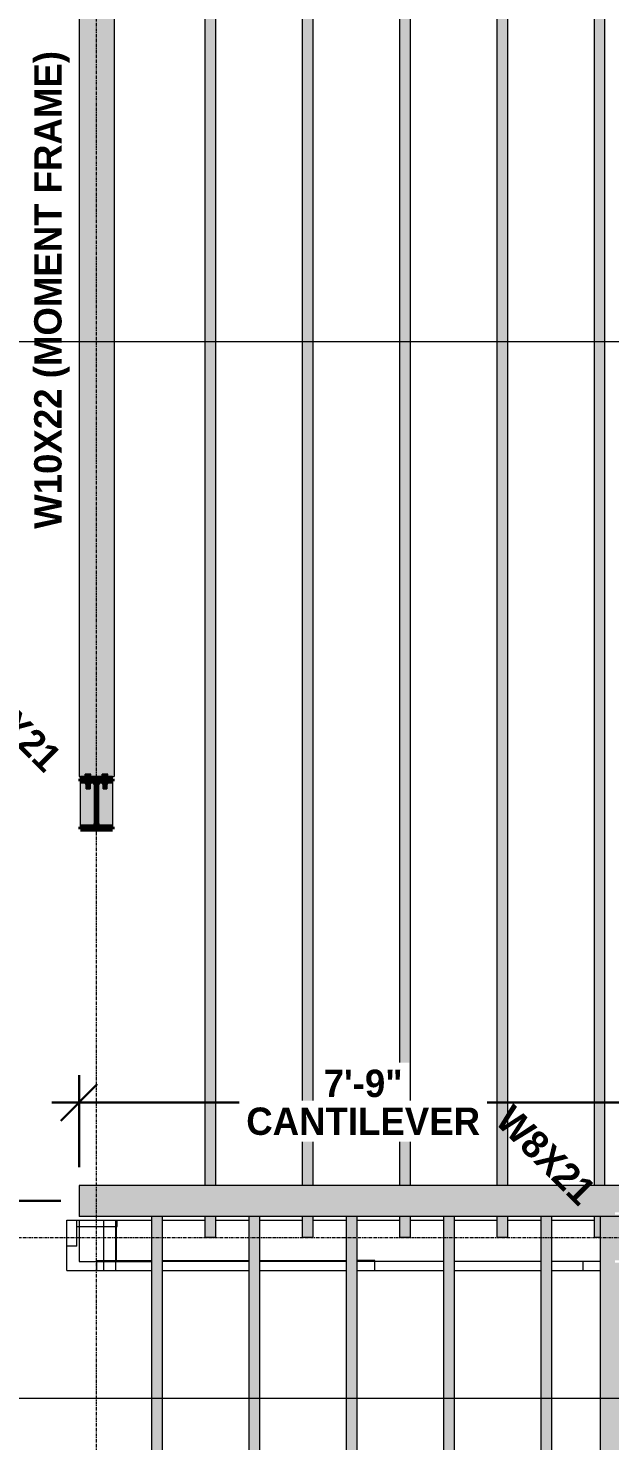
# Model space of a CAD drawing. Header units: inches. Extents: x -3226 to -1722, y 8184 to 8997.
# Drawn here: x -2723.7 to -2628.1, y 8593.1 to 8825.4 of the extents above; entities that cross this region are included whole.
import ezdxf

# ---------------------------------------------------------------- set-up
doc = ezdxf.new("R2010")
doc.units = ezdxf.units.IN
doc.header["$MEASUREMENT"] = 0
doc.linetypes.add('Grid Line 1_2_', pattern=[0.8749999999999999, 0.4999999999999999, -0.125, 0.125, -0.125])
for name, color, linetype, lineweight in [('A-ANNO-DIMS-1', 211, 'Continuous', 30), ('A-GENM', 5, 'Continuous', 9), ('G-ANNO-SYMB', 111, 'Continuous', 9), ('I-WALL', 2, 'Continuous', 18), ('S-BEAM', 12, 'Continuous', 9), ('S-BEAM-1', 63, 'Continuous', 9), ('S-BEAM-2', 143, 'Continuous', 9), ('S-BEAM-IDEN', 2, 'Continuous', 9), ('S-COLS', 52, 'Continuous', 9), ('S-COLS-1', 7, 'Continuous', 9), ('S-COLS-2', 52, 'Continuous', 60), ('S-COLS-IDEN', 171, 'Continuous', 9), ('S-FSTN', 2, 'Continuous', 9), ('S-GRID-1', 1, 'Grid Line 1_2_', 9)]:
    doc.layers.add(name, color=color, linetype=linetype, lineweight=lineweight)
doc.styles.add('Century Gothic_B', font='GOTHICB.TTF', dxfattribs={"height": 4.499999999999996})
doc.dimstyles.new('OD__1_16__Tol__', dxfattribs={"dimscale": 12, "dimtxt": 4.698757213728865, "dimasz": 0.5, "dimexe": 0.375, "dimexo": 0.2500000000000001, "dimgap": 0.06250000000000001, "dimtad": 1, "dimdec": 4, "dimrnd": 0.0625, "dimzin": 3, "dimdsep": 46, "dimlunit": 4, "dimtxsty": 'Century Gothic_B', "dimblk1": 'OBLIQUE', "dimblk2": 'OBLIQUE', "dimsah": 1, "dimcen": 0.09, "dimdle": 0.375, "dimazin": 0, "dimtfac": 1, "dimtdec": 4, "dimtix": 1, "dimtmove": 0, "dimatfit": 3, "dimfxl": 1, "dimtvp": 1, "dimtfill": 1, "dimfrac": 2, "dimtolj": 1, "dimtzin": 0, "dimlwd": 30, "dimlwe": 30, "dimarcsym": 2})
doc.dimstyles.new('OD__1__Tol__', dxfattribs={"dimscale": 12, "dimtxt": 4.698757213728865, "dimasz": 0.5, "dimexe": 0.375, "dimexo": 0.2500000000000001, "dimgap": 0.06250000000000001, "dimtad": 1, "dimdec": 0, "dimzin": 3, "dimdsep": 46, "dimlunit": 4, "dimtxsty": 'Century Gothic_B', "dimblk1": 'OBLIQUE', "dimblk2": 'OBLIQUE', "dimsah": 1, "dimcen": 0.09, "dimdle": 0.375, "dimazin": 0, "dimtfac": 1, "dimtdec": 4, "dimtix": 1, "dimtmove": 0, "dimatfit": 3, "dimfxl": 1, "dimtvp": 1, "dimtfill": 1, "dimfrac": 2, "dimtolj": 1, "dimtzin": 0, "dimlwd": 30, "dimlwe": 30, "dimarcsym": 2})

# ---------------------------------------------------------------- blocks, each defined once
blk = doc.blocks.new('Dimension Lumber - GLULAM - 5_125 in_ x 15 in_-2273012-FRAMING - 2ND FLOOR')
at = {"layer": 'S-BEAM-1'}
blk.add_hatch(color=256, dxfattribs=at).paths.add_polyline_path([(143.5625000000022, 2.562499999999033), (53.00895183964993, 2.562499999998095), (53.07662427907717, 2.399124278933726), (53.41250000014087, 2.259999999997262), (55.4475000001409, 2.259999999997262), (55.4475000001409, 1.859999999997285), (50.17750000014092, 1.859999999997285), (50.17750000014092, 2.259999999997262), (52.21250000014103, 2.259999999997262), (52.56014547301802, 2.427538973387555), (52.61604816063188, 2.562499999998095), (-143.5624999999961, 2.562499999995964), (-143.5624999999961, -2.562500000007219), (143.5625000000023, -2.562500000004149)], flags=0)
at = {"layer": 'S-BEAM'}
for p, q in [((53.00895183964774, 2.562499999999959), (143.562499999999, 2.562499999999959)), ((143.562499999999, -2.562500000000172), (143.562499999999, 2.562499999999959)), ((-143.562499999999, -2.562500000000172), (143.562499999999, -2.562500000000172))]:
    blk.add_line(p, q, dxfattribs=at)
blk = doc.blocks.new('W-Wide Flange-Column - W8X21-2324139-FRAMING - 2ND FLOOR')
at = {"layer": 'S-COLS-1'}
h = blk.add_hatch(dxfattribs=at)
h.set_pattern_fill('FP_16', color=256, style=0, pattern_type=2)
h.set_pattern_definition([(45, (2712.462, -4243.132000000001), (-4.751757569573599, 4.751757569573599), []), (45, (2712.462, -4235.932), (-4.751757569573599, 4.751757569573599), [])])
h.paths.add_polyline_path([(-2.635000000002889, -4.139999999995296), (2.634999999997091, -4.139999999995296), (2.634765624998237, -3.739999999995319), (0.5999999999970668, -3.739999999995319), (0.2641242789333659, -3.60087572105894), (0.1249999999970726, -3.264999999995325), (0.1249999999970726, 3.265000000004619), (0.2641242789334512, 3.60087572106832), (0.5999999999973226, 3.740000000004698), (2.634999999997091, 3.741562500005187), (2.634765624998237, 4.140000000003908), (-2.635000000002889, 4.140000000004675), (-2.634765625001819, 3.740000000004698), (-0.6000000000032059, 3.740000000004698), (-0.2641242789393345, 3.60087572106832), (-0.1250000000028706, 3.265000000004619), (-0.1250000000028706, -3.264999999995325), (-0.2641242789393345, -3.60087572105894), (-0.6000000000031206, -3.739999999995319), (-2.635000000002889, -3.742812499994869)], flags=0)
at = {"layer": 'S-COLS-2'}
for p, q in [((-2.635000000000006, 4.139999999999997), (-2.635000000000006, 3.739999999999997)), ((2.634999999999994, 4.139999999999997), (-2.635000000000006, 4.139999999999997)), ((-2.635000000000006, 3.739999999999997), (-0.6000000000000051, 3.739999999999997)), ((-0.125000000000006, 3.264999999999991), (-0.1250000000000059, -3.265000000000001)), ((0.124999999999994, -3.264999999999997), (0.1249999999999939, 3.264999999999999)), ((0.5999999999999946, 3.739999999999997), (2.634999999999994, 3.739999999999997)), ((2.634999999999994, 3.739999999999997), (2.634999999999994, 4.139999999999997)), ((-2.635000000000006, -3.740000000000001), (-2.635000000000006, -4.140000000000001)), ((-0.600000000000012, -3.740000000000001), (-2.635000000000005, -3.740000000000001)), ((-2.635000000000006, -4.140000000000001), (2.634999999999994, -4.140000000000001)), ((2.634999999999994, -3.740000000000001), (0.5999999999999948, -3.740000000000001)), ((2.634999999999994, -4.140000000000001), (2.634999999999994, -3.740000000000001))]:
    blk.add_line(p, q, dxfattribs=at)
for centre, radius, start, end in [((-0.600000000000006, 3.264999999999997), 0.4750000000000006, 359.9999999999991, 89.99999999999997), ((0.5999999999999939, 3.264999999999997), 0.4749999999999995, 90.00000000000024, 180.0000000000002), ((-0.600000000000006, -3.265000000000001), 0.4749999999999995, 269.9999999999993, 359.9999999999996), ((0.5999999999999939, -3.265000000000001), 0.4750000000000003, 179.9999999999999, 269.9999999999998)]:
    blk.add_arc(centre, radius, start, end, dxfattribs=at)
blk = doc.blocks.new('W-Wide Flange - W10X22 _MOMENT FRAME_-2307720-FRAMING - 2ND FLOOR')
at = {"layer": 'S-BEAM-1'}
blk.add_hatch(color=256, dxfattribs=at).paths.add_polyline_path([(82.36000000001009, -2.875000000001819), (82.36000000001009, -1.853515625001932), (81.93812500000514, -1.853515625001932), (81.93812500000514, -0.916015625001421), (82.36000000001009, -0.916015625001421), (82.36000000001009, 0.9160156249980956), (81.93812500000514, 0.9160156249980956), (81.93812500000514, 1.853515624998607), (82.36000000001009, 1.853515624998607), (82.36000000001009, 2.874999999998493), (-82.36000000001764, 2.874999999998152), (-82.36000000001764, 1.853515624997669), (-81.93812500001401, 1.853515624997669), (-81.93812500001401, 0.9160156249971577), (-82.36000000001764, 0.9160156249971577), (-82.36000000001764, -0.9160156250023589), (-81.93812500001401, -0.9160156250023589), (-81.93812500001401, -1.85351562500287), (-82.36000000001764, -1.85351562500287), (-82.36000000001764, -2.87500000000216), (82.13241085401991, -2.875000000001819)], flags=0)
at = {"layer": 'S-BEAM'}
for p, q in [((-82.36000000001376, 2.87499999999995), (-82.36000000001376, 2.634765624999529)), ((-82.36000000001376, 2.87499999999995), (82.36000000001376, 2.87499999999995)), ((82.36000000001376, 2.634765625000489), (82.36000000001376, 2.87499999999995)), ((-82.36000000001376, -2.634765625000439), (-82.36000000001376, -2.875000000000059)), ((-82.36000000001376, -2.875000000000059), (82.36000000001376, -2.875000000000059)), ((82.36000000001376, -2.875000000000059), (82.36000000001376, -2.634765624999478))]:
    blk.add_line(p, q, dxfattribs=at)
blk = doc.blocks.new('Plywood Web Joist - 11 7_8_ TJI110 _ 16_ O_C_-1950765-FRAMING - 2ND FLOOR')
at = {"layer": 'S-BEAM-2'}
blk.add_hatch(color=256, dxfattribs=at).paths.add_polyline_path([(99.43750008387438, 0.8749999999982662), (-99.43750008388487, 0.8749999999979251), (-99.43750008388487, -0.8750000000023589), (99.43750008387438, -0.8750000000020178)], flags=0)
at = {"layer": 'S-BEAM'}
for p, q in [((-99.43750008388086, 0.8749999999999303), (99.43750008388069, 0.8749999999999303)), ((-99.43750008388086, -0.8750000000000687), (99.43750008388069, -0.8750000000000687))]:
    blk.add_line(p, q, dxfattribs=at)
blk = doc.blocks.new('Dimension Lumber - GLULAM - 5_125 in_ x 15 in_-2000026-FRAMING - 2ND FLOOR')
at = {"layer": 'S-BEAM-1'}
h = blk.add_hatch(color=256, dxfattribs=at)
h.paths.add_polyline_path([(117.0000000000095, 2.562499999997498), (97.8425001677404, 2.562499999997669), (97.8425001677404, -0.1974999999366389), (97.44250016774042, -0.1974999999366389), (97.44250016774042, 1.837500000063301), (97.30337588880404, 2.173375721127001), (96.96750016774051, 2.31250000006338), (90.43750016774031, 2.312500000063465), (90.10162444667678, 2.173375721127087), (89.9625001677404, 1.837500000063386), (89.9625001677404, -0.1974999999365536), (89.56250016774605, -0.1974999999365536), (89.56250016774588, -2.562500000004575), (117.0000000000094, -2.562500000004831)], flags=0)
h.paths.add_polyline_path([(84.4375001677415, 1.007225218804251), (84.4375001677415, 2.562499999997754), (-106.8600000000187, 2.562499999999545), (-106.8600000000187, -0.1974999999350188), (-107.2600000000186, -0.1974999999350188), (-107.2600000000186, 1.837500000064921), (-107.399124278955, 2.173375721128536), (-107.7350000000186, 2.312500000064915), (-114.2650000000186, 2.312500000065), (-114.4375000000178, 2.241048160556118), (-114.4375000000178, -2.5625000000027), (84.43750016774133, -2.562500000004575)], flags=0)
at = {"layer": 'S-BEAM'}
for p, q in [((77.56250016774561, 2.562500000000172), (-106.8600000000135, 2.562500000000172)), ((117.0000000000143, 2.562500000000172), (97.84250016774534, 2.562500000000172)), ((117.0000000000143, -2.562499999999959), (117.0000000000143, 2.562500000000172)), ((84.43750016774743, -2.562499999999959), (-114.4375000000161, -2.562499999999959)), ((117.0000000000143, -2.562499999999959), (89.56250016774766, -2.562499999999959))]:
    blk.add_line(p, q, dxfattribs=at)
blk = doc.blocks.new('Plywood Web Joist - 11 7_8_ TJI360 _ 16_ O_C_-V40-FRAMING - 2ND FLOOR')
at = {"layer": 'S-BEAM-2'}
h = blk.add_hatch(color=256, dxfattribs=at)
h.paths.add_polyline_path([(124.7187499999959, 0.1874999997885425), (121.3437499999968, 0.1874999997885425), (121.3437499999968, -0.8750000000021884), (124.7187499999959, -0.8750000000021884)], flags=0)
h.paths.add_polyline_path([(116.2187499999936, 0.8749999999982662), (-118.4687500000037, 0.8749999999978398), (-118.4687500000037, -0.8750000000026147), (116.2187499999936, -0.8750000000021884)], flags=0)
at = {"layer": 'S-BEAM'}
for p, q in [((-118.4687499999991, 0.8749999999999303), (116.2187499999988, 0.8749999999999303)), ((124.7187500000002, -0.8750000000000687), (124.7187500000002, 0.1874999997906588)), ((-118.4687499999991, -0.8750000000000687), (116.2187499999988, -0.8750000000000687)), ((121.3437499999989, -0.8750000000000687), (124.7187500000002, -0.8750000000000687))]:
    blk.add_line(p, q, dxfattribs=at)
blk = doc.blocks.new('Plywood Web Joist - 11 7_8_ TJI360 _ 16_ O_C_-V38-FRAMING - 2ND FLOOR')
at = {"layer": 'S-BEAM-2'}
h = blk.add_hatch(color=256, dxfattribs=at)
h.paths.add_polyline_path([(124.7187499999969, -0.8750000000021031), (124.7187499999969, 0.874999999998522), (121.3437499999965, 0.874999999998522), (121.3437499999965, -0.8750000000021031)], flags=0)
h.paths.add_polyline_path([(116.2187499999934, 0.874999999998522), (-118.4687500000027, 0.8749999999981809), (-118.4687500000027, -0.8750000000024442), (116.2187499999934, -0.8750000000021031)], flags=0)
at = {"layer": 'S-BEAM'}
for p, q in [((-118.46875, 0.8749999999999303), (116.2187499999995, 0.8749999999999303)), ((121.3437499999996, 0.8749999999999303), (124.7187500000002, 0.8749999999999303)), ((124.7187500000002, -0.8750000000000687), (124.7187500000002, 0.8749999999999302)), ((-118.46875, -0.8750000000000687), (116.2187499999995, -0.8750000000000687)), ((121.3437499999996, -0.8750000000000687), (124.7187500000002, -0.8750000000000687))]:
    blk.add_line(p, q, dxfattribs=at)
blk = doc.blocks.new('Plywood Web Joist - 11 7_8_ TJI360 _ 16_ O_C_-V41-FRAMING - 2ND FLOOR')
at = {"layer": 'S-BEAM-2'}
h = blk.add_hatch(color=256, dxfattribs=at)
h.paths.add_polyline_path([(124.7187499999959, -0.8750000000023589), (124.7187499999959, 0.8749999999980956), (121.3437499999969, 0.8749999999980956), (121.3437499999969, -0.8750000000023589), (121.9687499999968, -0.8750000000023589)], flags=0)
h.paths.add_polyline_path([(116.2187499999937, 0.8749999999980956), (-118.4687500000037, 0.8749999999976693), (-118.4687500000037, -0.8750000000027852), (116.2187499999937, -0.8750000000023589)], flags=0)
at = {"layer": 'S-BEAM'}
for p, q in [((-118.4687499999991, 0.8749999999999303), (116.2187499999985, 0.8749999999999303)), ((121.3437499999986, 0.8749999999999303), (124.7187500000002, 0.8749999999999303)), ((124.7187500000002, -0.8750000000000687), (124.7187500000002, 0.8749999999999302)), ((-118.4687499999991, -0.8750000000000687), (116.2187499999985, -0.8750000000000687)), ((121.3437499999986, -0.8750000000000687), (124.7187500000002, -0.8750000000000687))]:
    blk.add_line(p, q, dxfattribs=at)
blk = doc.blocks.new('Plywood Web Joist - 11 7_8_ TJI360 _ 16_ O_C_-V39-FRAMING - 2ND FLOOR')
at = {"layer": 'S-BEAM-2'}
h = blk.add_hatch(color=256, dxfattribs=at)
h.paths.add_polyline_path([(124.7187499999971, -0.8750000000022736), (124.7187499999971, 0.8749999999981809), (121.3437499999967, 0.8749999999981809), (121.3437499999967, -0.8750000000022736), (121.9687499999967, -0.8750000000022736)], flags=0)
h.paths.add_polyline_path([(116.2187499999935, 0.8749999999981809), (-118.4687500000038, 0.8749999999977546), (-118.4687500000038, -0.8750000000027), (116.2187499999935, -0.8750000000022736)], flags=0)
at = {"layer": 'S-BEAM'}
for p, q in [((-118.4687500000004, 0.8749999999999303), (116.2187499999981, 0.8749999999999303)), ((121.3437499999983, 0.8749999999999303), (124.7187500000002, 0.8749999999999303)), ((124.7187500000002, -0.8750000000000687), (124.7187500000002, 0.8749999999999302)), ((-118.4687500000004, -0.8750000000000687), (116.2187499999981, -0.8750000000000687)), ((121.3437499999983, -0.8750000000000687), (124.7187500000002, -0.8750000000000687))]:
    blk.add_line(p, q, dxfattribs=at)
blk = doc.blocks.new('051200 - Structural Steel Framing - Moment Frame - Bolted - 1-2290656-FRAMING - 2ND FLOOR')
at = {"layer": 'A-GENM'}
for points in [[(-2713.846449472666, 8702.334381505367), (-2713.846449472666, 8702.756256505372), (-2714.315199472667, 8702.756256505372), (-2714.315199472667, 8702.334381505367)], [(-2713.846449472666, 8702.334381505367), (-2713.377699472666, 8702.334381505367), (-2713.377699472666, 8702.756256505372), (-2713.846449472666, 8702.756256505372), (-2713.846449472666, 8702.561970651357)], [(-2711.076918222666, 8702.334381505367), (-2711.076918222666, 8702.756256505372), (-2711.545668222666, 8702.756256505372), (-2711.545668222666, 8702.334381505367)], [(-2710.608168222666, 8702.334381505367), (-2710.608168222666, 8702.756256505372), (-2711.076918222666, 8702.756256505372), (-2711.076918222666, 8702.334381505367)], [(-2713.846449472666, 8701.139069005361), (-2713.846449472666, 8701.559381505367), (-2714.315199472667, 8701.559381505367), (-2714.315199472667, 8701.139069005361)], [(-2713.533949472666, 8700.334381505367), (-2713.544597651951, 8701.139069005361), (-2714.158949472666, 8701.139069005361), (-2714.148301293381, 8700.334381505367), (-2713.544597651951, 8700.334381505367)], [(-2713.377699472666, 8701.139069005361), (-2713.377699472666, 8701.559381505367), (-2713.846449472666, 8701.559381505367), (-2713.846449472666, 8701.139069005361)], [(-2711.076918222666, 8701.139069005361), (-2711.076918222666, 8701.559381505367), (-2711.545668222666, 8701.559381505367), (-2711.545668222666, 8701.139069005361)], [(-2710.764418222666, 8700.334381505367), (-2710.77506640195, 8701.139069005361), (-2711.389418222666, 8701.139069005361), (-2711.378770043381, 8700.334381505367), (-2710.77506640195, 8700.334381505367)], [(-2710.608168222666, 8701.139069005361), (-2710.608168222666, 8701.559381505367), (-2711.076918222666, 8701.559381505367), (-2711.076918222666, 8701.139069005361)]]:
    blk.add_hatch(color=256, dxfattribs=at).paths.add_polyline_path(points, flags=0)
at = {"layer": 'S-FSTN'}
blk.add_hatch(color=256, dxfattribs=at).paths.add_polyline_path([(-2710.101681478224, 8701.959381505367), (-2709.826918222666, 8701.959381505367), (-2709.826918222666, 8702.334381505367), (-2715.096449472666, 8702.334381505367), (-2715.096449472666, 8701.959381505367), (-2711.764183847667, 8701.959381505367)], flags=0)
h = blk.add_hatch(color=256, dxfattribs=at)
h.paths.add_polyline_path([(-2709.826918222666, 8694.079381505366), (-2709.826918222666, 8701.559381505367), (-2710.608168222666, 8701.559381505367), (-2710.608168222666, 8701.139069005361), (-2710.764418222666, 8701.139069005361), (-2710.77506640195, 8700.334381505367), (-2711.389418222666, 8700.334381505367), (-2711.389418222666, 8701.139069005361), (-2711.545668222666, 8701.139069005361), (-2711.545668222666, 8701.559381505367), (-2711.861683847667, 8701.559381505367), (-2712.209329320544, 8701.391842531977), (-2712.336683847667, 8701.084381505367), (-2712.336683847667, 8694.554381505366), (-2712.19755956873, 8694.218505784303), (-2711.861683847667, 8694.079381505366)], flags=0)
h.paths.add_polyline_path([(-2713.061683847667, 8694.079381505366), (-2712.725808126603, 8694.218505784303), (-2712.586683847667, 8694.554381505366), (-2712.586683847667, 8701.084381505367), (-2712.725808126603, 8701.42025722643), (-2713.061683847667, 8701.559381505367), (-2713.377699472666, 8701.559381505367), (-2713.377699472666, 8701.139069005361), (-2713.533949472666, 8701.139069005361), (-2713.544597651951, 8700.334381505367), (-2714.158949472666, 8700.334381505367), (-2714.158949472666, 8701.139069005361), (-2714.315199472667, 8701.139069005361), (-2714.315199472667, 8701.559381505367), (-2715.096449472666, 8701.559381505367), (-2715.096449472666, 8694.079381505366)], flags=0)
at = {"layer": 'A-GENM'}
for p, q in [((-2713.846449472663, 8702.756256505367), (-2714.315199472664, 8702.756256505367)), ((-2714.315199472664, 8702.334381505367), (-2714.315199472664, 8702.756256505367)), ((-2713.377699472664, 8702.756256505367), (-2713.846449472663, 8702.756256505367)), ((-2713.846449472663, 8702.334381505367), (-2713.846449472663, 8702.756256505367)), ((-2713.377699472664, 8702.334381505367), (-2713.377699472664, 8702.756256505367)), ((-2711.076918222663, 8702.756256505367), (-2711.545668222664, 8702.756256505367)), ((-2711.545668222664, 8702.334381505367), (-2711.545668222664, 8702.756256505367)), ((-2710.608168222664, 8702.756256505367), (-2711.076918222663, 8702.756256505367)), ((-2711.076918222663, 8702.334381505367), (-2711.076918222663, 8702.756256505367)), ((-2710.608168222664, 8702.334381505367), (-2710.608168222664, 8702.756256505367)), ((-2714.315199472664, 8701.559381505362), (-2714.315199472664, 8701.139069005358)), ((-2714.315199472664, 8701.139069005358), (-2713.846449472663, 8701.139069005358)), ((-2714.158949472666, 8700.334381505367), (-2714.158949472666, 8701.139069005361)), ((-2714.158949472663, 8700.334381505363), (-2713.533949472663, 8700.334381505363)), ((-2713.846449472663, 8701.559381505362), (-2713.846449472663, 8701.139069005358)), ((-2713.846449472663, 8701.139069005358), (-2713.377699472664, 8701.139069005358)), ((-2713.533949472666, 8701.139069005361), (-2713.533949472666, 8700.334381505367)), ((-2713.377699472664, 8701.139069005358), (-2713.377699472664, 8701.559381505362)), ((-2711.545668222664, 8701.559381505362), (-2711.545668222664, 8701.139069005358)), ((-2711.545668222664, 8701.139069005358), (-2711.076918222663, 8701.139069005358)), ((-2711.389418222666, 8700.334381505367), (-2711.389418222666, 8701.139069005361)), ((-2711.389418222663, 8700.334381505363), (-2710.764418222663, 8700.334381505363)), ((-2711.076918222663, 8701.559381505362), (-2711.076918222663, 8701.139069005358)), ((-2711.076918222663, 8701.139069005358), (-2710.608168222664, 8701.139069005358)), ((-2710.764418222666, 8701.139069005361), (-2710.764418222666, 8700.334381505367)), ((-2710.608168222664, 8701.139069005358), (-2710.608168222664, 8701.559381505362))]:
    blk.add_line(p, q, dxfattribs=at)
at = {"layer": 'S-FSTN'}
for p, q in [((-2709.826918222663, 8702.334381505361), (-2715.096449472663, 8702.334381505361)), ((-2715.096449472663, 8701.959381505361), (-2715.096449472663, 8702.334381505361)), ((-2709.826918222663, 8701.959381505361), (-2709.826918222663, 8702.334381505361)), ((-2715.096449472663, 8694.07938150536), (-2715.096449472663, 8701.559381505362)), ((-2709.826918222663, 8701.559381505362), (-2709.826918222663, 8694.07938150536))]:
    blk.add_line(p, q, dxfattribs=at)
blk = doc.blocks.new('_Oblique')
at = {"color": 0, "linetype": 'ByBlock', "lineweight": -2}
blk.add_line((-0.5, -0.5), (0.5, 0.5), dxfattribs=at)
blk = doc.blocks.new('DIMBLOCK7-FRAMING - 2ND FLOOR')
at = {"layer": 'A-ANNO-DIMS-1', "color": 0, "lineweight": 30, "transparency": 16777216}
for p, q in [((-2715.336683847664, 8638.131881505393), (-2715.336683847664, 8653.256523568987)), ((-2621.89918384787, 8647.513882881867), (-2621.89918384787, 8653.256523568987)), ((-2617.39918384787, 8648.756523568987), (-2719.836683847664, 8648.756523568987))]:
    blk.add_line(p, q, dxfattribs=at)
at = {"layer": 'Defpoints', "color": 0, "transparency": 16777216}
for p in [(-2715.336683847664, 8648.756523568987), (-2621.89918384787, 8644.513882881867), (-2715.336683847664, 8635.131881505393)]:
    blk.add_point(p, dxfattribs=at)
at = {"layer": 'A-ANNO-DIMS-1', "color": 0, "lineweight": 30, "transparency": 16777216, "xscale": 5.999999999999999, "yscale": 5.999999999999999, "zscale": 5.999999999999999, "rotation": 180}
blk.add_blockref('_Oblique', (-2715.336683847664, 8648.756523568987), dxfattribs=at)
at = {"layer": 'A-ANNO-DIMS-1', "color": 0, "lineweight": 30, "transparency": 16777216, "xscale": 5.999999999999999, "yscale": 5.999999999999999, "zscale": 5.999999999999999}
blk.add_blockref('_Oblique', (-2621.89918384787, 8648.756523568987), dxfattribs=at)
at = {"layer": 'A-ANNO-DIMS-1', "color": 0, "transparency": 16777216, "insert": (-2668.617933847767, 8651.86971189373), "char_height": 4.499999999999996, "attachment_point": 5, "style": 'Century Gothic_B', "bg_fill": 3, "box_fill_scale": 1.25, "bg_fill_color": 256, "bg_fill_true_color": 13158600, "bg_fill_transparency": 0}
blk.add_mtext('\\A1;7\'-9"', dxfattribs=at)
at = {"layer": 'A-ANNO-DIMS-1', "color": 0, "transparency": 16777216, "insert": (-2668.617933847767, 8645.643335244244), "char_height": 4.499999999999996, "attachment_point": 5, "style": 'Century Gothic_B', "bg_fill": 3, "box_fill_scale": 1.25, "bg_fill_color": 256, "bg_fill_true_color": 13158600, "bg_fill_transparency": 0}
blk.add_mtext('\\A1;CANTILEVER', dxfattribs=at)
blk = doc.blocks.new('DIMBLOCK9-FRAMING - 2ND FLOOR')
at = {"layer": 'A-ANNO-DIMS-1', "color": 0, "lineweight": 30, "transparency": 16777216}
for p, q in [((-2739.351742751303, 8424.069381337635), (-2739.351742751303, 8637.069381505395)), ((-2718.336683847665, 8632.569381505395), (-2743.851742751303, 8632.569381505395)), ((-2712.336683847665, 8428.569381337635), (-2743.851742751303, 8428.569381337635))]:
    blk.add_line(p, q, dxfattribs=at)
at = {"layer": 'Defpoints', "color": 0, "transparency": 16777216}
for p in [(-2739.351742751303, 8632.569381505395), (-2715.336683847665, 8632.569381505395), (-2709.336683847665, 8428.569381337635)]:
    blk.add_point(p, dxfattribs=at)
at = {"layer": 'A-ANNO-DIMS-1', "color": 0, "lineweight": 30, "transparency": 16777216, "xscale": 5.999999999999999, "yscale": 5.999999999999999, "zscale": 5.999999999999999}
for p, rotation in [((-2739.351742751303, 8632.569381505395), 90), ((-2739.351742751303, 8428.569381337635), 270)]:
    blk.add_blockref('_Oblique', p, dxfattribs=dict(at, rotation=rotation))
at = {"layer": 'A-ANNO-DIMS-1', "color": 0, "transparency": 16777216, "insert": (-2742.464931076044, 8530.569381421512), "char_height": 4.499999999999996, "attachment_point": 5, "rotation": 90, "style": 'Century Gothic_B', "bg_fill": 3, "box_fill_scale": 1.25, "bg_fill_color": 256, "bg_fill_true_color": 13158600, "bg_fill_transparency": 0}
blk.add_mtext('\\A1;17\'-0"', dxfattribs=at)

msp = doc.modelspace()

# ---------------------------------------------------------------- linework, layer by layer
at = {"layer": 'G-ANNO-SYMB'}
for p, q in [((-3196.827003101809, 8773.845860559639), (-1792.173255387, 8773.845860559637)), ((-3196.82700310181, 8600.16698472336), (-1800.378008586268, 8600.166984723357))]:
    msp.add_line(p, q, dxfattribs=at)
at = {"layer": 'I-WALL'}
for p, q in [((-2717.336683847664, 8629.38188150539), (-2703.415456458556, 8629.38188150539)), ((-2717.336683847664, 8621.13188150539), (-2717.336683847664, 8629.38188150539)), ((-2715.711683847663, 8625.138582278425), (-2715.711683847663, 8629.38188150539)), ((-2715.711683847664, 8628.388582278425), (-2709.086683847664, 8628.388582278425)), ((-2715.336683847665, 8629.38188150539), (-2715.336683847665, 8622.63188150539)), ((-2711.336683847663, 8629.38188150539), (-2711.336683847663, 8621.13188150539)), ((-2709.336683847664, 8629.38188150539), (-2709.336683847664, 8621.13188150539)), ((-2709.211683847664, 8629.38188150539), (-2709.211683847664, 8622.75688150539)), ((-2709.086683847663, 8628.39174565176), (-2709.086683847663, 8629.38188150539)), ((-2701.665456458556, 8629.38188150539), (-2694.649183847662, 8629.38188150539)), ((-2692.899183847662, 8629.38188150539), (-2687.415456458556, 8629.381881505387)), ((-2685.665456458556, 8629.381881505387), (-2678.649183847662, 8629.381881505387)), ((-2676.899183847662, 8629.381881505387), (-2671.415456458556, 8629.381881505387)), ((-2669.665456458556, 8629.381881505387), (-2662.649183847662, 8629.381881505387)), ((-2660.899183847662, 8629.381881505387), (-2655.415456458556, 8629.381881505387)), ((-2653.665456458556, 8629.381881505387), (-2646.649183847662, 8629.381881505387)), ((-2644.899183847662, 8629.381881505387), (-2639.415456458556, 8629.381881505387)), ((-2637.665456458556, 8629.381881505387), (-2630.649183847661, 8629.381881505387)), ((-2715.711683847663, 8625.138582278425), (-2717.336683847664, 8625.138582278425)), ((-2712.461683847664, 8622.75688150539), (-2712.461683847664, 8621.13188150539)), ((-2712.461683847664, 8622.75688150539), (-2703.415456458556, 8622.75688150539)), ((-2701.665456458556, 8622.75688150539), (-2687.415456458556, 8622.75688150539)), ((-2685.665456458556, 8622.75688150539), (-2671.415456458556, 8622.75688150539)), ((-2666.711683847664, 8622.75688150539), (-2669.665456458555, 8622.75688150539)), ((-2666.711683847664, 8621.131881505387), (-2666.711683847664, 8622.75688150539)), ((-2717.336683847664, 8621.13188150539), (-2703.415456458556, 8621.13188150539)), ((-2715.336683847665, 8622.63188150539), (-2703.415456458556, 8622.63188150539)), ((-2687.415456458556, 8622.631881505387), (-2701.665456458556, 8622.63188150539)), ((-2701.665456458556, 8621.13188150539), (-2687.415456458556, 8621.131881505387)), ((-2671.415456458556, 8622.631881505387), (-2685.665456458556, 8622.631881505387)), ((-2685.665456458556, 8621.131881505387), (-2671.415456458556, 8621.131881505387)), ((-2655.415456458556, 8622.631881505387), (-2669.665456458556, 8622.631881505387)), ((-2669.665456458555, 8621.131881505387), (-2655.415456458556, 8621.131881505387)), ((-2639.415456458556, 8622.631881505387), (-2653.665456458556, 8622.631881505387)), ((-2653.665456458556, 8621.131881505387), (-2639.415456458556, 8621.131881505387)), ((-2629.586683847871, 8622.631881505387), (-2637.665456458556, 8622.631881505387)), ((-2637.665456458556, 8621.131881505387), (-2629.586683847871, 8621.131881505387)), ((-2632.408949248515, 8621.131881505387), (-2632.408949248515, 8622.631881505387))]:
    msp.add_line(p, q, dxfattribs=at)
at = {"layer": 'S-GRID-1'}
msp.add_line((-3180.417496703272, 8626.56938150539), (-1746.226637471095, 8626.569381505386), dxfattribs=at)

# ---------------------------------------------------------------- block references
at = {"layer": 'S-BEAM'}
for name, p, rotation in [('Plywood Web Joist - 11 7_8_ TJI360 _ 16_ O_C_-V39-FRAMING - 2ND FLOOR', (-2693.774183847661, 8751.35063150539), 269.9999999999999), ('Plywood Web Joist - 11 7_8_ TJI360 _ 16_ O_C_-V39-FRAMING - 2ND FLOOR', (-2677.774183847661, 8751.350631505387), 269.9999999999999), ('Plywood Web Joist - 11 7_8_ TJI360 _ 16_ O_C_-V41-FRAMING - 2ND FLOOR', (-2661.774183847661, 8751.350631505387), 269.9999999999999), ('Plywood Web Joist - 11 7_8_ TJI360 _ 16_ O_C_-V38-FRAMING - 2ND FLOOR', (-2645.774183847661, 8751.350631505387), 269.9999999999999), ('Plywood Web Joist - 11 7_8_ TJI360 _ 16_ O_C_-V40-FRAMING - 2ND FLOOR', (-2629.774183847661, 8751.350631505387), 269.9999999999999), ('W-Wide Flange - W10X22 _MOMENT FRAME_-2307720-FRAMING - 2ND FLOOR', (-2712.461683847664, 8784.694381505376), 269.9999999999999), ('Dimension Lumber - GLULAM - 5_125 in_ x 15 in_-2273012-FRAMING - 2ND FLOOR', (-2571.774183847665, 8632.56938150539), 180), ('Plywood Web Joist - 11 7_8_ TJI110 _ 16_ O_C_-1950765-FRAMING - 2ND FLOOR', (-2702.540456458556, 8530.569381421506), 269.9999999999999), ('Plywood Web Joist - 11 7_8_ TJI110 _ 16_ O_C_-1950765-FRAMING - 2ND FLOOR', (-2686.540456458556, 8530.569381421506), 269.9999999999999), ('Plywood Web Joist - 11 7_8_ TJI110 _ 16_ O_C_-1950765-FRAMING - 2ND FLOOR', (-2670.540456458556, 8530.569381421506), 269.9999999999999), ('Plywood Web Joist - 11 7_8_ TJI110 _ 16_ O_C_-1950765-FRAMING - 2ND FLOOR', (-2654.540456458556, 8530.569381421506), 269.9999999999999), ('Plywood Web Joist - 11 7_8_ TJI110 _ 16_ O_C_-1950765-FRAMING - 2ND FLOOR', (-2638.540456458556, 8530.569381421506), 269.9999999999999), ('Dimension Lumber - GLULAM - 5_125 in_ x 15 in_-2000026-FRAMING - 2ND FLOOR', (-2627.02418384787, 8515.569381505375), 270.0000000000005)]:
    msp.add_blockref(name, p, dxfattribs=dict(at, rotation=rotation))
at = {"layer": 'S-COLS'}
msp.add_blockref('W-Wide Flange-Column - W8X21-2324139-FRAMING - 2ND FLOOR', (-2712.461683847664, 8697.819381505362), dxfattribs=at)
at = {"layer": 'S-FSTN'}
msp.add_blockref('051200 - Structural Steel Framing - Moment Frame - Bolted - 1-2290656-FRAMING - 2ND FLOOR', (0, 0), dxfattribs=at)

# ---------------------------------------------------------------- texts
at = {"layer": 'S-BEAM-IDEN', "insert": (-2722.718511222083, 8743.064854573055), "char_height": 4.499999999999996, "width": 98.32349999999991, "attachment_point": 1, "rotation": 90, "style": 'Century Gothic_B'}
msp.add_mtext('W10X22 (MOMENT FRAME)', dxfattribs=at)
at = {"layer": 'S-COLS-IDEN', "insert": (-2731.822039781234, 8719.912853935939), "char_height": 4.499999999999996, "width": 25.45199999999997, "attachment_point": 1, "rotation": 314.9999999999999, "style": 'Century Gothic_B'}
msp.add_mtext('W8X21', dxfattribs=at)

# ---------------------------------------------------------------- next in the draw order: dimensions: what is measured, and where the dimension line sits
at = {"layer": 'A-ANNO-DIMS-1'}
dim = msp.add_linear_dim(base=(-2715.336683847664, 8648.756523568987), p1=(-2621.89918384787, 8644.513882881867), p2=(-2715.336683847664, 8635.131881505393), text='<>\\XCANTILEVER', dimstyle='OD__1__Tol__', override={"dimpost": '<>', "dimfxl": 93.90733920221396}, dxfattribs=at)
dim.commit()
dim.dimension.update_dxf_attribs({"geometry": 'DIMBLOCK7-FRAMING - 2ND FLOOR', "text_midpoint": (-2668.617933847767, 8648.756523568987)})

# ---------------------------------------------------------------- next in the draw order: texts
at = {"layer": 'S-COLS-IDEN', "insert": (-2643.947039781373, 8648.662853935966), "char_height": 4.499999999999996, "width": 25.45199999999997, "attachment_point": 1, "rotation": 314.9999999999999, "style": 'Century Gothic_B'}
msp.add_mtext('W8X21', dxfattribs=at)

# ---------------------------------------------------------------- next in the draw order: dimensions: what is measured, and where the dimension line sits
at = {"layer": 'A-ANNO-DIMS-1'}
dim = msp.add_linear_dim(base=(-2739.351742751303, 8632.569381505395), p1=(-2709.336683847664, 8428.569381337631), p2=(-2715.336683847664, 8632.569381505391), angle=89.99999999999991, dimstyle='OD__1_16__Tol__', override={"dimpost": '<>', "dimfxl": 204.0882163880268}, dxfattribs=at)
dim.commit()
dim.dimension.update_dxf_attribs({"geometry": 'DIMBLOCK9-FRAMING - 2ND FLOOR', "text_midpoint": (-2742.464931076044, 8530.569381421512)})

# ---------------------------------------------------------------- next in the draw order: linework, layer by layer
at = {"layer": 'S-GRID-1'}
msp.add_line((-2712.461683847663, 8230.729629666277), (-2712.461683847663, 8939.78737971171), dxfattribs=at)

doc.saveas('drawing.dxf')
